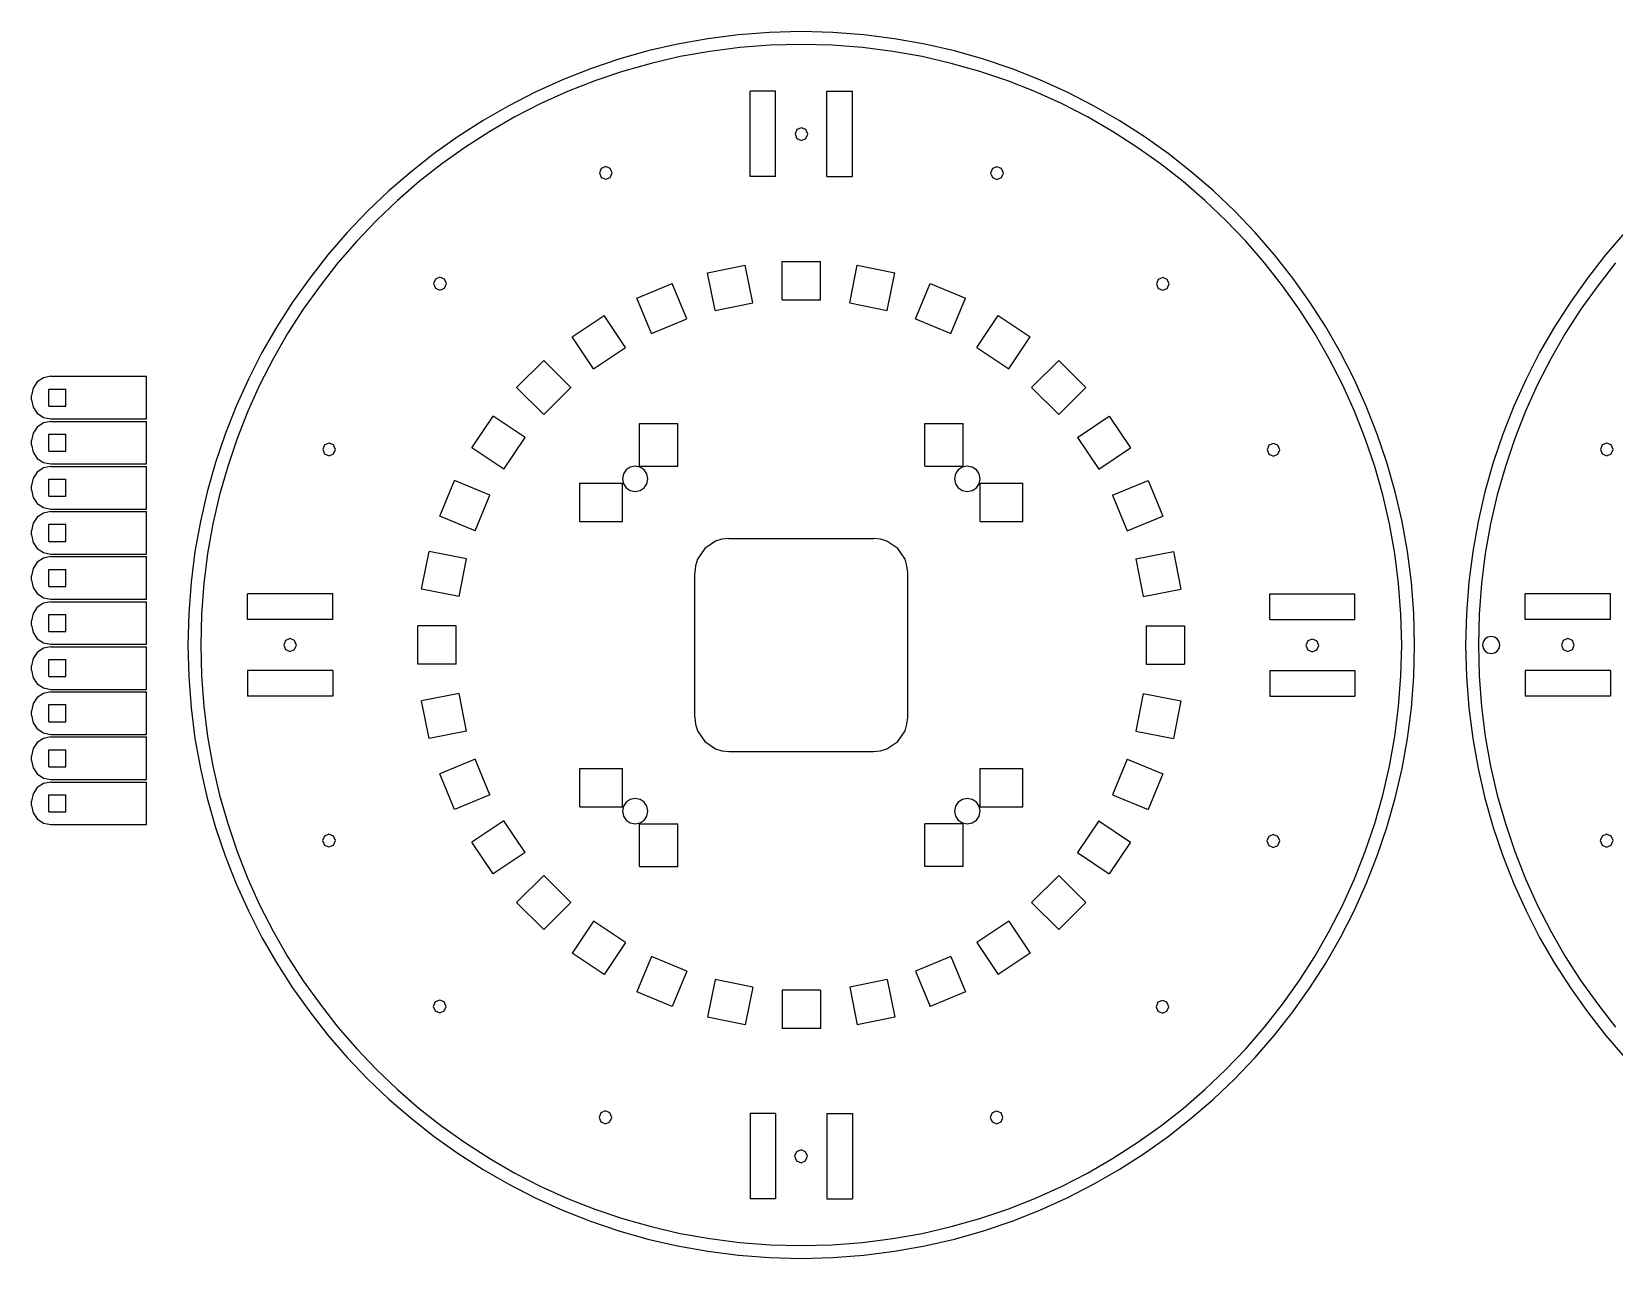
# Model space of a CAD drawing. Extents: x 107 to 494, y 46 to 792.
# Drawn here: x 127.1 to 312.9, y 647.7 to 791.7 of the extents above; entities that cross this region are included whole.
import ezdxf

# ---------------------------------------------------------------- set-up
doc = ezdxf.new("R2010")
doc.units = 0

msp = doc.modelspace()

# ---------------------------------------------------------------- linework, layer by layer
at = {"layer": 'Layer 1'}
for p, q in [((213.76189, 791.600314), (210.105419, 791.322272)), ((217.467, 791.694), (213.76189, 791.600314)), ((221.17211, 791.600314), (217.467, 791.694)), ((217.467, 791.694), (217.467, 791.694)), ((224.828581, 791.322272), (221.17211, 791.600314)), ((202.956489, 790.231216), (199.473079, 789.427249)), ((206.50211, 790.864398), (202.956489, 790.231216)), ((210.105419, 791.322272), (206.50211, 790.864398)), ((210.258798, 789.830017), (206.730565, 789.381682)), ((213.839086, 790.102266), (210.258798, 789.830017)), ((217.467, 790.194), (213.839086, 790.102266)), ((217.4671, 790.194), (217.467, 790.194)), ((221.095023, 790.102266), (217.4671, 790.194)), ((224.67532, 789.830016), (221.095023, 790.102266)), ((228.203561, 789.38168), (224.67532, 789.830016)), ((228.43189, 790.864398), (224.828581, 791.322272)), ((231.977511, 790.231216), (228.43189, 790.864398)), ((235.460921, 789.427249), (231.977511, 790.231216)), ((196.056403, 788.457022), (192.710986, 787.325059)), ((199.473079, 789.427249), (196.056403, 788.457022)), ((199.847983, 787.974475), (196.502494, 787.024462)), ((203.258817, 788.761692), (199.847983, 787.974475)), ((206.730565, 789.381682), (203.258817, 788.761692)), ((231.675316, 788.761687), (228.203561, 789.38168)), ((235.086157, 787.974469), (231.675316, 788.761687)), ((238.431653, 787.024453), (235.086157, 787.974469)), ((238.877597, 788.457022), (235.460921, 789.427249)), ((242.223014, 787.325059), (238.877597, 788.457022)), ((189.441352, 786.035883), (186.252023, 784.594018)), ((192.710986, 787.325059), (189.441352, 786.035883)), ((196.502494, 787.024462), (193.226778, 785.916082)), ((241.707374, 785.91607), (238.431653, 787.024453)), ((245.492648, 786.035883), (242.223014, 787.325059)), ((248.681977, 784.594018), (245.492648, 786.035883)), ((186.252023, 784.594018), (183.147526, 783.003988)), ((190.025266, 784.653764), (186.902386, 783.241939)), ((193.226778, 785.916082), (190.025266, 784.653764)), ((211.466, 774.694), (211.466, 784.694)), ((214.466, 784.694), (211.466, 784.694)), ((214.466, 774.694), (214.466, 784.694)), ((220.467, 774.694), (220.467, 784.694)), ((220.467, 784.694), (223.468, 784.694)), ((223.468, 774.694), (223.468, 784.694)), ((244.908892, 784.65375), (241.707374, 785.91607)), ((248.031776, 783.241922), (244.908892, 784.65375)), ((251.786474, 783.003988), (248.681977, 784.594018)), ((183.147526, 783.003988), (180.132382, 781.270318)), ((186.902386, 783.241939), (183.86257, 781.685036)), ((251.071597, 781.685016), (248.031776, 783.241922)), ((254.801618, 781.270318), (251.786474, 783.003988)), ((180.132382, 781.270318), (177.211116, 779.39753)), ((183.86257, 781.685036), (180.910246, 779.987484)), ((217.49, 780.421), (216.959671, 780.201333)), ((218.020317, 780.201333), (217.49, 780.421)), ((217.49, 780.421), (217.49, 780.421)), ((254.023926, 779.987461), (251.071597, 781.685016)), ((257.722884, 779.39753), (254.801618, 781.270318)), ((177.211116, 779.39753), (174.388253, 777.39015)), ((180.910246, 779.987484), (178.049844, 778.153714)), ((216.959671, 780.201333), (216.74, 779.671)), ((216.74, 779.671), (216.959671, 779.140659)), ((216.959671, 779.140659), (217.49, 778.92099)), ((217.49, 778.92099), (218.020317, 779.140659)), ((218.23997, 779.671), (218.020317, 780.201333)), ((218.020317, 779.140659), (218.23997, 779.671)), ((256.884331, 778.153687), (254.023926, 779.987461)), ((260.545747, 777.39015), (257.722884, 779.39753)), ((174.388253, 777.39015), (171.668315, 775.2527)), ((178.049844, 778.153714), (175.285794, 776.188154)), ((259.648385, 776.188125), (256.884331, 778.153687)), ((263.265685, 775.2527), (260.545747, 777.39015)), ((171.668315, 775.2527), (169.055827, 772.989704)), ((175.285794, 776.188154), (172.622525, 774.095235)), ((193.996671, 775.643329), (193.777, 775.113)), ((193.777, 775.113), (193.996671, 774.582654)), ((194.527, 775.863), (193.996671, 775.643329)), ((195.057317, 775.643329), (194.527, 775.863)), ((194.527, 775.863), (194.527, 775.863)), ((195.27697, 775.113), (195.057317, 775.643329)), ((195.057317, 774.582654), (195.27697, 775.113)), ((239.92053, 775.624155), (239.70187, 775.095)), ((239.70187, 775.095), (239.92053, 774.565674)), ((240.449, 775.845), (239.92053, 775.624155)), ((240.977459, 775.624316), (240.449, 775.845)), ((240.449, 775.845), (240.449, 775.845)), ((241.1961, 775.095), (240.977459, 775.624316)), ((240.977459, 774.565846), (241.1961, 775.095)), ((262.311657, 774.095203), (259.648385, 776.188125)), ((265.878173, 772.989704), (263.265685, 775.2527)), ((169.055827, 772.989704), (166.555313, 770.605687)), ((172.622525, 774.095235), (170.064467, 771.879387)), ((193.996671, 774.582654), (194.527, 774.36298)), ((194.527, 774.36298), (195.057317, 774.582654)), ((214.466, 774.694), (211.466, 774.694)), ((220.467, 774.694), (223.468, 774.694)), ((239.92053, 774.565674), (240.449, 774.34501)), ((240.449, 774.34501), (240.977459, 774.565846)), ((264.869718, 771.879352), (262.311657, 774.095203)), ((268.378687, 770.605687), (265.878173, 772.989704)), ((170.064467, 771.879387), (167.61605, 769.545037)), ((267.318138, 769.545), (264.869718, 771.879352)), ((166.555313, 770.605687), (164.171296, 768.105173)), ((167.61605, 769.545037), (165.281703, 767.096618)), ((269.652487, 767.096578), (267.318138, 769.545)), ((270.762704, 768.105173), (268.378687, 770.605687)), ((164.171296, 768.105173), (161.9083, 765.492685)), ((273.0257, 765.492685), (270.762704, 768.105173)), ((314.171296, 768.105173), (311.9083, 765.492685)), ((165.281703, 767.096618), (163.065856, 764.538557)), ((271.868335, 764.538516), (269.652487, 767.096578)), ((161.9083, 765.492685), (159.77085, 762.772747)), ((163.065856, 764.538557), (160.972939, 761.875285)), ((206.481, 763.391), (210.89427, 764.26888)), ((211.773, 759.855), (210.89461, 764.26851)), ((215.218, 764.694), (219.716, 764.694)), ((215.218, 760.194), (215.218, 764.694)), ((219.716, 760.194), (219.716, 764.694)), ((223.161, 759.855), (224.03942, 764.26851)), ((224.039, 764.269), (228.45227, 763.39112)), ((273.961254, 761.875242), (271.868335, 764.538516)), ((275.16315, 762.772747), (273.0257, 765.492685)), ((311.9083, 765.492685), (309.77085, 762.772747)), ((313.064824, 764.538557), (310.97191, 761.875285)), ((159.77085, 762.772747), (157.76347, 759.949884)), ((160.972939, 761.875285), (159.007381, 759.111231)), ((174.525667, 762.644329), (174.306, 762.114)), ((174.306, 762.114), (174.525667, 761.583668)), ((175.056, 762.864), (174.525667, 762.644329)), ((175.586329, 762.644329), (175.056, 762.864)), ((175.056, 762.864), (175.056, 762.864)), ((175.806, 762.114), (175.586329, 762.644329)), ((175.586329, 761.583668), (175.806, 762.114)), ((198.168, 760.408), (202.32462, 762.13017)), ((204.047, 757.972), (202.32456, 762.12966)), ((207.36, 758.977), (206.48161, 763.39051)), ((227.574, 758.977), (228.45245, 763.39051)), ((230.886, 757.972), (232.60845, 762.12966)), ((232.609, 762.13), (236.76558, 760.40783)), ((259.378682, 762.611329), (259.15903, 762.081)), ((259.15903, 762.081), (259.378682, 761.550668)), ((259.909, 762.831), (259.378682, 762.611329)), ((260.439344, 762.611329), (259.909, 762.831)), ((259.909, 762.831), (259.909, 762.831)), ((260.659, 762.081), (260.439344, 762.611329)), ((260.439344, 761.550668), (260.659, 762.081)), ((275.926814, 759.111188), (273.961254, 761.875242)), ((277.17053, 759.949884), (275.16315, 762.772747)), ((309.77085, 762.772747), (307.76347, 759.949884)), ((310.97191, 761.875285), (309.006354, 759.111231)), ((157.76347, 759.949884), (155.890682, 757.028618)), ((174.525667, 761.583668), (175.056, 761.364)), ((175.056, 761.364), (175.586329, 761.583668)), ((199.888, 756.251), (198.16821, 760.40839)), ((215.218, 760.194), (219.716, 760.194)), ((235.043, 756.251), (236.76544, 760.40839)), ((259.378682, 761.550668), (259.909, 761.331)), ((259.909, 761.331), (260.439344, 761.550668)), ((279.043318, 757.028618), (277.17053, 759.949884)), ((307.76347, 759.949884), (305.890682, 757.028618)), ((159.007381, 759.111231), (157.173612, 756.250826)), ((190.596, 755.861), (194.33721, 758.36104)), ((196.837, 754.619), (194.33669, 758.36073)), ((207.36, 758.977), (211.77327, 759.85488)), ((223.161, 759.855), (227.57424, 758.97712)), ((238.096, 754.619), (240.59631, 758.36073)), ((240.597, 758.361), (244.33821, 755.86096)), ((277.760584, 756.250781), (275.926814, 759.111188)), ((309.006354, 759.111231), (307.172588, 756.250826)), ((155.890682, 757.028618), (154.157012, 754.013474)), ((157.173612, 756.250826), (155.476061, 753.298497)), ((199.888, 756.251), (204.04727, 757.9729)), ((230.886, 757.972), (235.04259, 756.2501)), ((279.458136, 753.298453), (277.760584, 756.250781)), ((280.776988, 754.013474), (279.043318, 757.028618)), ((305.890682, 757.028618), (304.157012, 754.013474)), ((307.172588, 756.250826), (305.475041, 753.298497)), ((193.096, 752.119), (190.59569, 755.86075)), ((193.096, 752.119), (196.83721, 754.61906)), ((238.096, 754.619), (241.83721, 752.11894)), ((241.838, 752.119), (244.33831, 755.86075)), ((154.157012, 754.013474), (152.566982, 750.908977)), ((155.476061, 753.298497), (153.919159, 750.258676)), ((184.055, 749.923), (187.23793, 753.10488)), ((190.418, 749.923), (187.2377, 753.10488)), ((244.512, 749.923), (247.69495, 753.10488)), ((247.695, 753.105), (250.87796, 749.92312)), ((281.015039, 750.258633), (279.458136, 753.298453)), ((282.367018, 750.908977), (280.776988, 754.013474)), ((304.157012, 754.013474), (302.566982, 750.908977)), ((305.475041, 753.298497), (303.918142, 750.258676)), ((128.495195, 751.05819), (127.780006, 750.576008)), ((129.371, 751.235), (128.495195, 751.05819)), ((129.372, 751.234), (140.621, 751.234)), ((140.621, 746.235), (140.621, 751.234)), ((152.566982, 750.908977), (151.125117, 747.719648)), ((283.808883, 747.719648), (282.367018, 750.908977)), ((302.566982, 750.908977), (301.125117, 747.719648)), ((127.297815, 749.860827), (127.121, 748.98502)), ((127.121, 748.485), (127.121, 748.984)), ((127.780006, 750.576008), (127.297815, 749.860827)), ((129.121, 747.735), (129.121, 749.735)), ((129.121, 749.735), (131.121, 749.735)), ((131.121, 747.735), (131.121, 749.735)), ((153.919159, 750.258676), (152.507334, 747.135792)), ((187.238, 746.741), (184.05507, 749.92314)), ((187.238, 746.741), (190.4183, 749.92314)), ((244.512, 749.923), (247.69495, 746.74086)), ((247.695, 746.741), (250.87796, 749.92314)), ((282.426864, 747.13575), (281.015039, 750.258633)), ((303.918142, 750.258676), (302.50632, 747.135792)), ((127.121, 748.485), (127.297815, 747.609195)), ((127.297815, 747.609195), (127.780006, 746.894006)), ((129.121, 747.735), (131.121, 747.735)), ((151.125117, 747.719648), (149.835941, 744.450014)), ((152.507334, 747.135792), (151.245017, 743.934274)), ((283.689182, 743.934234), (282.426864, 747.13575)), ((285.098059, 744.450014), (283.808883, 747.719648)), ((301.125117, 747.719648), (299.835941, 744.450014)), ((302.50632, 747.135792), (301.244006, 743.934274)), ((127.780006, 745.283997), (127.297815, 744.56881)), ((127.780006, 746.894006), (128.495195, 746.411815)), ((128.495195, 745.766187), (127.780006, 745.283997)), ((128.495195, 746.411815), (129.371, 746.235)), ((129.371, 745.943), (128.495195, 745.766187)), ((129.372, 746.235), (140.621, 746.235)), ((129.372, 745.943), (140.621, 745.943)), ((140.621, 740.943), (140.621, 745.943)), ((178.801, 742.824), (181.3013, 746.56547)), ((185.042, 744.066), (181.30079, 746.56606)), ((198.467, 743.205), (198.467, 745.694)), ((198.467, 745.694), (202.968, 745.694)), ((202.968, 740.694), (202.968, 745.694)), ((231.966, 740.694), (231.966, 745.694)), ((231.966, 745.694), (236.467, 745.694)), ((236.467, 740.694), (236.467, 745.694)), ((249.891, 744.066), (253.63221, 746.56606)), ((253.633, 746.566), (256.13333, 742.82453)), ((127.297815, 744.56881), (127.121, 743.693)), ((127.121, 743.193), (127.121, 743.693)), ((129.121, 742.443), (129.121, 744.443)), ((129.121, 744.443), (131.121, 744.443)), ((131.121, 742.443), (131.121, 744.443)), ((149.835941, 744.450014), (148.703978, 741.104597)), ((151.245017, 743.934274), (150.136638, 740.658553)), ((162.043, 743.404), (161.51453, 743.183155)), ((162.571459, 743.183316), (162.043, 743.404)), ((162.043, 743.404), (162.043, 743.404)), ((182.542, 740.324), (185.0423, 744.06547)), ((249.891, 744.066), (252.39133, 740.32453)), ((272.908, 743.361), (272.377671, 743.141329)), ((273.438318, 743.141329), (272.908, 743.361)), ((272.908, 743.361), (272.908, 743.361)), ((284.797562, 740.658516), (283.689182, 743.934234)), ((286.230022, 741.104597), (285.098059, 744.450014)), ((299.835941, 744.450014), (298.703978, 741.104597)), ((301.244006, 743.934274), (300.135629, 740.658553)), ((312.043, 743.403), (311.514541, 743.182159)), ((312.571459, 743.18232), (312.043, 743.403)), ((312.043, 743.403), (312.043, 743.403)), ((127.121, 743.193), (127.297815, 742.317206)), ((127.297815, 742.317206), (127.780006, 741.602024)), ((127.780006, 741.602024), (128.495195, 741.119835)), ((129.121, 742.443), (131.121, 742.443)), ((161.51453, 743.183155), (161.29587, 742.654)), ((161.29587, 742.654), (161.51453, 742.12467)), ((161.51453, 742.12467), (162.043, 741.90401)), ((162.043, 741.90401), (162.571459, 742.124839)), ((162.7901, 742.654), (162.571459, 743.183316)), ((162.571459, 742.124839), (162.7901, 742.654)), ((182.542, 740.324), (178.80079, 742.82406)), ((198.467, 743.205), (198.456, 743.1939)), ((198.456, 743.1939), (198.467, 743.1828)), ((198.467, 740.694), (198.467, 743.183)), ((252.392, 740.324), (256.13321, 742.82406)), ((272.377671, 743.141329), (272.158, 742.611)), ((272.158, 742.611), (272.377671, 742.080664)), ((272.377671, 742.080664), (272.908, 741.861)), ((272.908, 741.861), (273.438318, 742.080664)), ((273.65797, 742.611), (273.438318, 743.141329)), ((273.438318, 742.080664), (273.65797, 742.611)), ((311.514541, 743.182159), (311.2959, 742.653)), ((311.2959, 742.653), (311.514541, 742.123675)), ((311.514541, 742.123675), (312.043, 741.90302)), ((312.043, 741.90302), (312.571459, 742.123847)), ((312.7901, 742.653), (312.571459, 743.18232)), ((312.571459, 742.123847), (312.7901, 742.653)), ((127.780006, 739.992), (127.297815, 739.276818)), ((128.495195, 740.474187), (127.780006, 739.992)), ((128.495195, 741.119835), (129.371, 740.94302)), ((129.371, 740.651), (128.495195, 740.474187)), ((129.372, 740.943), (140.621, 740.943)), ((129.372, 740.651), (140.621, 740.651)), ((140.621, 735.651), (140.621, 740.651)), ((148.703978, 741.104597), (147.733751, 737.687921)), ((150.136638, 740.658553), (149.186625, 737.313057)), ((196.587403, 739.777102), (196.46981, 739.19398)), ((196.908156, 740.253485), (196.587403, 739.777102)), ((197.384034, 740.57512), (196.908156, 740.253485)), ((197.967, 740.694), (197.384034, 740.57512)), ((198.549966, 740.575312), (197.967, 740.694)), ((197.967, 740.694), (197.967, 740.694)), ((198.467, 740.694), (202.968, 740.694)), ((199.025844, 740.253669), (198.549966, 740.575312)), ((199.346597, 739.777194), (199.025844, 740.253669)), ((199.46419, 739.19401), (199.346597, 739.777194)), ((231.966, 740.694), (236.467, 740.694)), ((235.587403, 739.777102), (235.46981, 739.19398)), ((235.908156, 740.253485), (235.587403, 739.777102)), ((236.384034, 740.57512), (235.908156, 740.253485)), ((236.967, 740.694), (236.384034, 740.57512)), ((237.549978, 740.575312), (236.967, 740.694)), ((236.967, 740.694), (236.967, 740.694)), ((238.025855, 740.253669), (237.549978, 740.575312)), ((238.346602, 739.777194), (238.025855, 740.253669)), ((238.46419, 739.19401), (238.346602, 739.777194)), ((285.747575, 737.313023), (284.797562, 740.658516)), ((287.200249, 737.687921), (286.230022, 741.104597)), ((298.703978, 741.104597), (297.733751, 737.687921)), ((300.135629, 740.658553), (299.185619, 737.313057)), ((127.297815, 739.276818), (127.121, 738.40102)), ((127.121, 737.901), (127.121, 738.401)), ((127.121, 737.901), (127.297815, 737.025195)), ((129.121, 739.151), (131.121, 739.151)), ((129.121, 737.151), (129.121, 739.151)), ((131.121, 737.151), (131.121, 739.151)), ((147.733751, 737.687921), (146.929784, 734.204511)), ((175.03, 734.836), (176.75245, 738.99339)), ((180.909, 737.272), (176.75242, 738.99418)), ((191.466, 734.194), (191.466, 738.694)), ((191.466, 738.694), (196.467, 738.694)), ((196.467, 734.194), (196.467, 738.694)), ((196.46981, 739.19398), (196.587403, 738.610805)), ((196.587403, 738.610805), (196.908156, 738.134331)), ((196.908156, 738.134331), (197.384034, 737.81269)), ((197.384034, 737.81269), (197.967, 737.69401)), ((197.967, 737.69401), (198.549966, 737.812888)), ((198.549966, 737.812888), (199.025844, 738.134519)), ((199.025844, 738.134519), (199.346597, 738.610895)), ((199.346597, 738.610895), (199.46419, 739.19401)), ((235.46981, 739.19398), (235.587403, 738.610805)), ((235.587403, 738.610805), (235.908156, 738.134331)), ((235.908156, 738.134331), (236.384034, 737.81269)), ((236.384034, 737.81269), (236.967, 737.69401)), ((236.967, 737.69401), (237.549978, 737.812888)), ((237.549978, 737.812888), (238.025855, 738.134519)), ((238.025855, 738.134519), (238.346602, 738.610895)), ((238.346602, 738.610895), (238.46419, 739.19401)), ((238.467, 734.194), (238.467, 738.694)), ((238.467, 738.694), (243.467, 738.694)), ((243.467, 734.194), (243.467, 738.694)), ((254.022, 737.272), (258.18124, 738.99418)), ((258.181, 738.994), (259.90344, 734.83661)), ((288.004216, 734.204511), (287.200249, 737.687921)), ((297.733751, 737.687921), (296.929784, 734.204511)), ((127.297815, 737.025195), (127.780006, 736.310006)), ((127.780006, 736.310006), (128.495195, 735.827815)), ((128.495195, 735.827815), (129.371, 735.651)), ((129.121, 737.151), (131.121, 737.151)), ((149.186625, 737.313057), (148.399408, 733.902216)), ((179.19, 733.114), (180.90979, 737.2714)), ((254.022, 737.272), (255.74441, 733.1146)), ((286.534792, 733.902187), (285.747575, 737.313023)), ((299.185619, 737.313057), (298.398404, 733.902216)), ((127.297815, 733.98581), (127.121, 733.11)), ((127.780006, 734.700998), (127.297815, 733.98581)), ((128.495195, 735.183187), (127.780006, 734.700998)), ((129.371, 735.36), (128.495195, 735.183187)), ((129.372, 735.651), (140.621, 735.651)), ((129.372, 735.359), (140.621, 735.359)), ((140.621, 730.36), (140.621, 735.359)), ((146.929784, 734.204511), (146.296602, 730.65889)), ((179.19, 733.114), (175.03076, 734.83619)), ((191.466, 734.194), (196.467, 734.194)), ((238.467, 734.194), (243.467, 734.194)), ((255.744, 733.114), (259.90327, 734.83619)), ((288.637398, 730.65889), (288.004216, 734.204511)), ((296.929784, 734.204511), (296.296602, 730.65889)), ((127.121, 732.61), (127.121, 733.109)), ((127.121, 732.61), (127.297815, 731.734195)), ((129.121, 733.86), (131.121, 733.86)), ((129.121, 731.86), (129.121, 733.86)), ((131.121, 731.86), (131.121, 733.86)), ((148.399408, 733.902216), (147.779418, 730.430461)), ((208.160863, 732.112734), (207.410023, 731.87966)), ((208.967, 732.194), (208.160863, 732.112734)), ((208.966, 732.194), (225.968, 732.194)), ((226.773131, 732.112734), (225.967, 732.194)), ((227.523968, 731.87966), (226.773131, 732.112734)), ((287.154782, 730.430438), (286.534792, 733.902187)), ((298.398404, 733.902216), (297.778415, 730.430461)), ((127.297815, 731.734195), (127.780006, 731.019006)), ((127.780006, 731.019006), (128.495195, 730.536815)), ((128.495195, 730.536815), (129.371, 730.36)), ((129.121, 731.86), (131.121, 731.86)), ((129.372, 730.36), (140.621, 730.36)), ((146.296602, 730.65889), (145.838728, 727.055581)), ((147.779418, 730.430461), (147.331083, 726.90222)), ((172.892, 726.267), (173.77038, 730.68051)), ((178.184, 729.802), (173.77073, 730.67988)), ((206.138576, 731.022427), (205.281341, 729.750981)), ((207.410023, 731.87966), (206.138576, 731.022427)), ((228.795416, 731.022427), (227.523968, 731.87966)), ((229.652656, 729.750981), (228.795416, 731.022427)), ((256.749, 729.802), (261.16227, 730.67988)), ((261.163, 730.68), (262.04142, 726.26649)), ((287.603117, 726.902203), (287.154782, 730.430438)), ((289.095272, 727.055581), (288.637398, 730.65889)), ((296.296602, 730.65889), (295.838728, 727.055581)), ((297.778415, 730.430461), (297.330082, 726.90222)), ((127.297815, 728.69381), (127.121, 727.818)), ((127.780006, 729.408997), (127.297815, 728.69381)), ((128.495195, 729.891187), (127.780006, 729.408997)), ((129.371, 730.068), (128.495195, 729.891187)), ((129.121, 726.568), (129.121, 728.568)), ((129.121, 728.568), (131.121, 728.568)), ((129.372, 730.068), (140.621, 730.068)), ((131.121, 726.568), (131.121, 728.568)), ((140.621, 725.068), (140.621, 730.068)), ((177.306, 725.389), (178.18445, 729.80252)), ((205.048266, 729.00014), (204.967, 728.194)), ((205.281341, 729.750981), (205.048266, 729.00014)), ((229.885733, 729.00014), (229.652656, 729.750981)), ((229.967, 728.194), (229.885733, 729.00014)), ((256.749, 729.802), (257.62745, 725.38848)), ((127.121, 727.318), (127.121, 727.818)), ((127.121, 727.318), (127.297815, 726.442206)), ((129.121, 726.568), (131.121, 726.568)), ((145.838728, 727.055581), (145.560686, 723.39911)), ((147.331083, 726.90222), (147.058834, 723.321923)), ((204.968, 711.194), (204.968, 728.194)), ((229.966, 711.194), (229.966, 728.194)), ((287.875366, 723.321914), (287.603117, 726.902203)), ((289.373314, 723.39911), (289.095272, 727.055581)), ((295.838728, 727.055581), (295.560686, 723.39911)), ((297.330082, 726.90222), (297.057834, 723.321923)), ((127.297815, 726.442206), (127.780006, 725.727021)), ((127.780006, 725.727021), (128.495195, 725.244826)), ((128.495195, 725.244826), (129.371, 725.068)), ((129.371, 724.776), (128.495195, 724.599184)), ((129.372, 725.068), (140.621, 725.068)), ((129.372, 724.776), (140.621, 724.776)), ((140.621, 719.776), (140.621, 724.776)), ((152.467, 722.694), (152.467, 725.694)), ((162.468, 725.694), (152.467, 725.694)), ((162.468, 722.694), (162.468, 725.694)), ((177.306, 725.389), (172.8928, 726.26689)), ((257.628, 725.389), (262.04124, 726.26689)), ((272.466, 722.694), (272.466, 725.694)), ((272.466, 725.694), (282.467, 725.694)), ((282.467, 722.694), (282.467, 725.694)), ((312.468, 725.694), (302.467, 725.694)), ((302.467, 722.694), (302.467, 725.694)), ((312.468, 722.694), (312.468, 725.694)), ((127.297815, 723.401801), (127.121, 722.526)), ((127.780006, 724.11699), (127.297815, 723.401801)), ((128.495195, 724.599184), (127.780006, 724.11699)), ((129.121, 721.276), (129.121, 723.276)), ((129.121, 723.276), (131.121, 723.276)), ((131.121, 721.276), (131.121, 723.276)), ((145.560686, 723.39911), (145.467, 719.694)), ((147.058834, 723.321923), (146.9671, 719.694)), ((287.9671, 719.694), (287.875366, 723.321914)), ((289.467, 719.694), (289.373314, 723.39911)), ((295.560686, 723.39911), (295.467, 719.694)), ((297.057834, 723.321923), (296.9661, 719.694)), ((127.121, 722.026), (127.121, 722.526)), ((127.121, 722.026), (127.297815, 721.150196)), ((127.297815, 721.150196), (127.780006, 720.43501)), ((129.121, 721.276), (131.121, 721.276)), ((162.468, 722.694), (152.467, 722.694)), ((172.466, 717.444), (172.466, 721.944)), ((176.967, 721.944), (172.466, 721.944)), ((176.967, 717.444), (176.967, 721.944)), ((257.967, 721.944), (262.467, 721.944)), ((257.967, 721.944), (257.967, 717.444)), ((262.467, 721.944), (262.467, 717.444)), ((272.466, 722.694), (282.467, 722.694)), ((312.468, 722.694), (302.467, 722.694)), ((127.780006, 720.43501), (128.495195, 719.952819)), ((128.495195, 719.308185), (127.780006, 718.825994)), ((128.495195, 719.952819), (129.371, 719.776)), ((129.371, 719.485), (128.495195, 719.308185)), ((129.372, 719.776), (140.621, 719.776)), ((129.372, 719.484), (140.621, 719.484)), ((140.621, 714.485), (140.621, 719.484)), ((145.467, 719.694), (145.560686, 715.98889)), ((146.9671, 719.694), (147.058834, 716.066086)), ((156.936671, 720.224332), (156.717, 719.694)), ((156.717, 719.694), (156.936671, 719.163671)), ((157.467, 720.444), (156.936671, 720.224332)), ((156.936671, 719.163671), (157.467, 718.944)), ((157.997318, 720.224332), (157.467, 720.444)), ((157.467, 720.444), (157.467, 720.444)), ((157.467, 718.944), (157.997318, 719.163671)), ((158.21697, 719.694), (157.997318, 720.224332)), ((157.997318, 719.163671), (158.21697, 719.694)), ((276.936671, 720.178329), (276.717, 719.648)), ((276.717, 719.648), (276.936671, 719.117668)), ((277.467, 720.398), (276.936671, 720.178329)), ((276.936671, 719.117668), (277.467, 718.898)), ((277.997318, 720.178329), (277.467, 720.398)), ((277.467, 720.398), (277.467, 720.398)), ((277.467, 718.898), (277.997318, 719.117668)), ((278.21697, 719.648), (277.997318, 720.178329)), ((277.997318, 719.117668), (278.21697, 719.648)), ((287.875366, 716.066086), (287.9671, 719.694)), ((289.373314, 715.98889), (289.467, 719.694)), ((295.467, 719.694), (295.560687, 715.98889)), ((296.9661, 719.694), (297.057834, 716.066077)), ((297.545586, 720.083247), (297.467, 719.694)), ((297.467, 719.694), (297.545586, 719.304753)), ((297.759895, 720.401109), (297.545586, 720.083247)), ((297.545586, 719.304753), (297.759895, 718.986891)), ((298.077757, 720.615416), (297.759895, 720.401109)), ((298.467, 720.694), (298.077757, 720.615416)), ((298.856256, 720.615416), (298.467, 720.694)), ((298.467, 720.694), (298.467, 720.694)), ((299.174116, 720.401109), (298.856256, 720.615416)), ((299.388419, 720.083247), (299.174116, 720.401109)), ((299.174116, 718.986891), (299.388419, 719.304753)), ((299.467, 719.694), (299.388419, 720.083247)), ((299.388419, 719.304753), (299.467, 719.694)), ((306.936682, 720.224329), (306.71703, 719.694)), ((306.71703, 719.694), (306.936682, 719.163667)), ((307.467, 720.444), (306.936682, 720.224329)), ((306.936682, 719.163667), (307.467, 718.944)), ((307.997332, 720.224329), (307.467, 720.444)), ((307.467, 720.444), (307.467, 720.444)), ((307.467, 718.944), (307.997332, 719.163667)), ((308.217, 719.694), (307.997332, 720.224329)), ((307.997332, 719.163667), (308.217, 719.694)), ((127.297815, 718.110805), (127.121, 717.235)), ((127.121, 716.735), (127.121, 717.234)), ((127.780006, 718.825994), (127.297815, 718.110805)), ((129.121, 717.985), (131.121, 717.985)), ((129.121, 715.985), (129.121, 717.985)), ((131.121, 715.985), (131.121, 717.985)), ((176.967, 717.444), (172.466, 717.444)), ((257.967, 717.444), (262.467, 717.444)), ((297.759895, 718.986891), (298.077757, 718.772584)), ((298.077757, 718.772584), (298.467, 718.694)), ((298.467, 718.694), (298.856256, 718.772584)), ((298.856256, 718.772584), (299.174116, 718.986891)), ((127.121, 716.735), (127.297815, 715.8592)), ((127.297815, 715.8592), (127.780006, 715.144014)), ((129.121, 715.985), (131.121, 715.985)), ((145.560686, 715.98889), (145.838728, 712.332419)), ((147.058834, 716.066086), (147.331083, 712.485798)), ((162.468, 716.694), (152.467, 716.694)), ((152.467, 716.694), (152.467, 713.694)), ((162.468, 716.694), (162.468, 713.694)), ((272.466, 716.694), (272.466, 713.694)), ((272.466, 716.694), (282.467, 716.694)), ((282.467, 716.694), (282.467, 713.694)), ((287.603117, 712.485798), (287.875366, 716.066086)), ((289.095272, 712.332419), (289.373314, 715.98889)), ((295.560687, 715.98889), (295.83873, 712.332419)), ((297.057834, 716.066077), (297.330083, 712.485781)), ((312.468, 716.694), (302.467, 716.694)), ((302.467, 716.694), (302.467, 713.694)), ((312.468, 716.694), (312.468, 713.694)), ((127.780006, 713.533997), (127.297815, 712.81881)), ((127.780006, 715.144014), (128.495195, 714.66182)), ((128.495195, 714.016187), (127.780006, 713.533997)), ((128.495195, 714.66182), (129.371, 714.485)), ((129.371, 714.193), (128.495195, 714.016187)), ((129.372, 714.485), (140.621, 714.485)), ((129.372, 714.193), (140.621, 714.193)), ((140.621, 709.193), (140.621, 714.193)), ((162.468, 713.694), (152.467, 713.694)), ((177.306, 714), (172.8928, 713.12211)), ((178.184, 709.586), (177.30555, 713.99953)), ((257.628, 714), (256.74955, 709.58647)), ((257.628, 714), (262.04124, 713.12211)), ((272.466, 713.694), (282.467, 713.694)), ((312.468, 713.694), (302.467, 713.694)), ((127.297815, 712.81881), (127.121, 711.943)), ((127.121, 711.443), (127.121, 711.943)), ((129.121, 712.693), (131.121, 712.693)), ((129.121, 710.693), (129.121, 712.693)), ((131.121, 710.693), (131.121, 712.693)), ((145.838728, 712.332419), (146.296602, 708.72911)), ((147.331083, 712.485798), (147.779418, 708.957565)), ((173.771, 708.709), (172.89262, 713.12253)), ((262.041, 713.122), (261.16258, 708.70847)), ((287.154782, 708.957565), (287.603117, 712.485798)), ((288.637398, 708.729111), (289.095272, 712.332419)), ((295.83873, 712.332419), (296.296604, 708.72911)), ((297.330083, 712.485781), (297.778418, 708.957542)), ((127.121, 711.443), (127.297815, 710.567206)), ((127.297815, 710.567206), (127.780006, 709.852021)), ((127.780006, 709.852021), (128.495195, 709.369826)), ((129.121, 710.693), (131.121, 710.693)), ((204.967, 711.194), (205.048266, 710.387857)), ((205.048266, 710.387857), (205.281341, 709.637013)), ((229.652643, 709.637015), (229.885724, 710.387857)), ((229.885724, 710.387857), (229.967, 711.194)), ((127.780006, 708.241994), (127.297815, 707.526805)), ((128.495195, 708.724185), (127.780006, 708.241994)), ((128.495195, 709.369826), (129.371, 709.193)), ((129.371, 708.901), (128.495195, 708.724185)), ((129.372, 709.193), (140.621, 709.193)), ((129.372, 708.901), (140.621, 708.901)), ((140.621, 703.901), (140.621, 708.901)), ((146.296602, 708.72911), (146.929784, 705.183489)), ((147.779418, 708.957565), (148.399408, 705.485817)), ((178.184, 709.586), (173.77073, 708.70811)), ((205.281341, 709.637013), (206.138576, 708.365565)), ((206.138576, 708.365565), (207.410023, 707.508334)), ((227.523964, 707.508338), (228.795405, 708.365569)), ((228.795405, 708.365569), (229.652643, 709.637015)), ((256.749, 709.586), (261.16227, 708.70811)), ((286.534792, 705.485817), (287.154782, 708.957565)), ((288.004216, 705.18349), (288.637398, 708.729111)), ((296.296604, 708.72911), (296.929787, 705.183489)), ((297.778418, 708.957542), (298.398408, 705.485788)), ((127.297815, 707.526805), (127.121, 706.651)), ((127.121, 706.151), (127.121, 706.651)), ((127.121, 706.151), (127.297815, 705.275196)), ((129.121, 707.401), (131.121, 707.401)), ((129.121, 705.401), (129.121, 707.401)), ((131.121, 705.401), (131.121, 707.401)), ((179.19, 706.274), (175.03076, 704.55181)), ((180.909, 702.117), (179.18921, 706.2744)), ((207.410023, 707.508334), (208.160863, 707.275262)), ((208.160863, 707.275262), (208.967, 707.194)), ((208.966, 707.194), (225.968, 707.194)), ((225.967, 707.194), (226.77313, 707.275265)), ((226.77313, 707.275265), (227.523964, 707.508338)), ((255.744, 706.274), (254.02159, 702.1166)), ((255.744, 706.274), (259.90327, 704.55181)), ((127.297815, 705.275196), (127.780006, 704.56001)), ((127.780006, 704.56001), (128.495195, 704.077819)), ((129.121, 705.401), (131.121, 705.401)), ((146.929784, 705.183489), (147.733751, 701.700079)), ((148.399408, 705.485817), (149.186625, 702.074983)), ((176.753, 700.395), (175.03055, 704.55239)), ((191.466, 705.194), (196.467, 705.194)), ((191.466, 700.694), (191.466, 705.194)), ((196.467, 700.694), (196.467, 705.194)), ((238.467, 705.194), (243.467, 705.194)), ((238.467, 700.694), (238.467, 705.194)), ((243.467, 700.694), (243.467, 705.194)), ((259.903, 704.552), (258.18056, 700.39461)), ((285.747575, 702.074983), (286.534792, 705.485817)), ((287.200249, 701.700081), (288.004216, 705.18349)), ((296.929787, 705.183489), (297.733754, 701.700079)), ((298.398408, 705.485788), (299.185625, 702.074949)), ((127.780006, 702.950994), (127.297815, 702.235805)), ((128.495195, 703.433185), (127.780006, 702.950994)), ((128.495195, 704.077819), (129.371, 703.901)), ((129.371, 703.61), (128.495195, 703.433185)), ((129.372, 703.901), (140.621, 703.901)), ((129.372, 703.609), (140.621, 703.609)), ((140.621, 698.61), (140.621, 703.609)), ((127.297815, 702.235805), (127.121, 701.36)), ((127.121, 700.86), (127.121, 701.359)), ((127.121, 700.86), (127.297815, 699.9842)), ((129.121, 702.11), (131.121, 702.11)), ((129.121, 700.11), (129.121, 702.11)), ((131.121, 700.11), (131.121, 702.11)), ((147.733751, 701.700079), (148.703978, 698.283403)), ((149.186625, 702.074983), (150.136638, 698.729494)), ((180.909, 702.117), (176.75242, 700.39482)), ((191.466, 700.694), (196.467, 700.694)), ((196.587403, 700.777119), (196.46981, 700.194)), ((196.908156, 701.253495), (196.587403, 700.777119)), ((197.384034, 701.575123), (196.908156, 701.253495)), ((197.967, 701.694), (197.384034, 701.575123)), ((198.549966, 701.575318), (197.967, 701.694)), ((197.967, 701.694), (197.967, 701.694)), ((199.025844, 701.253679), (198.549966, 701.575318)), ((199.346597, 700.777208), (199.025844, 701.253679)), ((199.46419, 700.19403), (199.346597, 700.777208)), ((235.587403, 700.777119), (235.46981, 700.194)), ((235.908156, 701.253495), (235.587403, 700.777119)), ((236.384034, 701.575123), (235.908156, 701.253495)), ((236.967, 701.694), (236.384034, 701.575123)), ((237.549978, 701.575318), (236.967, 701.694)), ((236.967, 701.694), (236.967, 701.694)), ((238.025855, 701.253679), (237.549978, 701.575318)), ((238.346602, 700.777208), (238.025855, 701.253679)), ((238.46419, 700.19403), (238.346602, 700.777208)), ((238.467, 700.694), (243.467, 700.694)), ((254.022, 702.117), (258.18124, 700.39482)), ((284.797562, 698.729494), (285.747575, 702.074983)), ((286.230022, 698.283406), (287.200249, 701.700081)), ((297.733754, 701.700079), (298.703981, 698.283403)), ((299.185625, 702.074949), (300.135638, 698.729456)), ((127.297815, 699.9842), (127.780006, 699.269014)), ((127.780006, 699.269014), (128.495195, 698.78682)), ((128.495195, 698.78682), (129.371, 698.61)), ((129.121, 700.11), (131.121, 700.11)), ((150.136638, 698.729494), (151.245018, 695.453778)), ((182.542, 699.065), (178.80079, 696.56494)), ((185.042, 695.323), (182.5417, 699.06448)), ((196.46981, 700.194), (196.587403, 699.610816)), ((196.587403, 699.610816), (196.908156, 699.13434)), ((196.908156, 699.13434), (197.384034, 698.812694)), ((197.384034, 698.812694), (197.967, 698.694)), ((197.967, 698.694), (198.549966, 698.81288)), ((198.467, 698.694), (202.968, 698.694)), ((198.467, 693.694), (198.467, 698.694)), ((198.549966, 698.81288), (199.025844, 699.134516)), ((199.025844, 699.134516), (199.346597, 699.610902)), ((199.346597, 699.610902), (199.46419, 700.19403)), ((202.968, 693.694), (202.968, 698.694)), ((236.467, 698.694), (231.966, 698.694)), ((231.966, 693.694), (231.966, 698.694)), ((235.46981, 700.194), (235.587403, 699.610816)), ((235.587403, 699.610816), (235.908156, 699.13434)), ((235.908156, 699.13434), (236.384034, 698.812694)), ((236.384034, 698.812694), (236.967, 698.694)), ((236.467, 693.694), (236.467, 698.694)), ((236.967, 698.694), (237.549978, 698.81288)), ((237.549978, 698.81288), (238.025855, 699.134516)), ((238.025855, 699.134516), (238.346602, 699.610902)), ((238.346602, 699.610902), (238.46419, 700.19403)), ((252.392, 699.065), (249.89167, 695.32352)), ((252.392, 699.065), (256.13321, 696.56494)), ((283.689182, 695.453778), (284.797562, 698.729494)), ((300.135638, 698.729456), (301.244017, 695.453737)), ((129.372, 698.61), (140.621, 698.61)), ((148.703978, 698.283403), (149.835941, 694.937986)), ((161.494671, 697.262326), (161.275, 696.73198)), ((162.025, 697.482), (161.494671, 697.262326)), ((162.555318, 697.262326), (162.025, 697.482)), ((162.025, 697.482), (162.025, 697.482)), ((162.77497, 696.73198), (162.555318, 697.262326)), ((272.362545, 697.218152), (272.1439, 696.68898)), ((272.891, 697.439), (272.362545, 697.218152)), ((273.419459, 697.218314), (272.891, 697.439)), ((272.891, 697.439), (272.891, 697.439)), ((273.6381, 696.68898), (273.419459, 697.218314)), ((285.098059, 694.937989), (286.230022, 698.283406)), ((298.703981, 698.283403), (299.835945, 694.937986)), ((311.494671, 697.261326), (311.275, 696.73098)), ((312.025, 697.481), (311.494671, 697.261326)), ((312.555332, 697.261326), (312.025, 697.481)), ((312.025, 697.481), (312.025, 697.481)), ((312.775, 696.73098), (312.555332, 697.261326)), ((149.835941, 694.937986), (151.125117, 691.668352)), ((151.245018, 695.453778), (152.507336, 692.252266)), ((161.275, 696.73198), (161.494671, 696.201651)), ((161.494671, 696.201651), (162.025, 695.98198)), ((162.025, 695.98198), (162.555318, 696.201651)), ((162.555318, 696.201651), (162.77497, 696.73198)), ((181.301, 692.823), (178.8007, 696.56473)), ((185.042, 695.323), (181.30079, 692.82269)), ((249.891, 695.323), (253.63221, 692.82269)), ((256.133, 696.564), (253.63267, 692.82227)), ((272.1439, 696.68898), (272.362545, 696.159666)), ((272.362545, 696.159666), (272.891, 695.939)), ((272.891, 695.939), (273.419459, 696.159831)), ((273.419459, 696.159831), (273.6381, 696.68898)), ((282.426864, 692.252266), (283.689182, 695.453778)), ((283.808883, 691.668356), (285.098059, 694.937989)), ((299.835945, 694.937986), (301.125121, 691.668352)), ((301.244017, 695.453737), (302.506334, 692.252222)), ((311.275, 696.73098), (311.494671, 696.200651)), ((311.494671, 696.200651), (312.025, 695.98098)), ((312.025, 695.98098), (312.555332, 696.200651)), ((312.555332, 696.200651), (312.775, 696.73098)), ((198.467, 693.694), (202.968, 693.694)), ((236.467, 693.694), (231.966, 693.694)), ((151.125117, 691.668352), (152.566982, 688.479023)), ((152.507336, 692.252266), (153.919161, 689.129386)), ((187.238, 692.648), (184.05507, 689.46587)), ((190.418, 689.465), (187.2377, 692.64713)), ((247.695, 692.648), (244.51205, 689.46587)), ((247.695, 692.648), (250.87796, 689.46587)), ((281.015039, 689.129386), (282.426864, 692.252266)), ((282.367018, 688.479029), (283.808883, 691.668356)), ((301.125121, 691.668352), (302.566986, 688.479023)), ((302.506334, 692.252222), (303.918159, 689.129341)), ((187.238, 686.284), (184.05507, 689.46588)), ((190.418, 689.465), (187.2377, 686.28312)), ((244.512, 689.465), (247.69495, 686.28312)), ((250.878, 689.465), (247.69504, 686.28312)), ((152.566982, 688.479023), (154.157012, 685.374526)), ((153.919161, 689.129386), (155.476064, 686.08957)), ((279.458136, 686.08957), (281.015039, 689.129386)), ((280.776988, 685.374532), (282.367018, 688.479029)), ((302.566986, 688.479023), (304.157016, 685.374526)), ((303.918159, 689.129341), (305.475061, 686.089523)), ((155.476064, 686.08957), (157.173616, 683.137246)), ((193.096, 687.27), (190.59569, 683.52828)), ((196.837, 684.77), (193.09579, 687.27004)), ((241.838, 687.27), (238.09679, 684.76996)), ((241.838, 687.27), (244.33831, 683.52828)), ((277.760584, 683.137246), (279.458136, 686.08957)), ((305.475061, 686.089523), (307.172612, 683.137198)), ((154.157012, 685.374526), (155.890682, 682.359382)), ((196.837, 684.77), (194.33669, 681.02826)), ((238.096, 684.77), (240.59631, 681.02826)), ((279.043318, 682.359389), (280.776988, 685.374532)), ((304.157016, 685.374526), (305.890687, 682.359382)), ((155.890682, 682.359382), (157.76347, 679.438116)), ((157.173616, 683.137246), (159.007386, 680.276844)), ((194.337, 681.028), (190.59579, 683.52806)), ((199.888, 683.138), (198.16821, 678.98061)), ((204.047, 681.416), (199.88773, 683.13791)), ((235.043, 683.138), (230.88641, 681.41609)), ((235.043, 683.138), (236.76544, 678.98061)), ((244.338, 683.528), (240.59679, 681.02794)), ((275.926814, 680.276844), (277.760584, 683.137246)), ((277.17053, 679.438124), (279.043318, 682.359389)), ((305.890687, 682.359382), (307.763474, 679.438116)), ((307.172612, 683.137198), (309.006381, 680.276795)), ((159.007386, 680.276844), (160.972946, 677.512794)), ((204.047, 681.416), (202.32456, 677.25834)), ((207.36, 680.411), (206.48161, 675.99749)), ((211.773, 679.534), (207.35973, 680.41188)), ((227.574, 680.411), (223.16076, 679.53312)), ((227.574, 680.411), (228.45245, 675.99749)), ((230.886, 681.416), (232.60845, 677.25834)), ((273.961254, 677.512794), (275.926814, 680.276844)), ((309.006381, 680.276795), (310.971939, 677.512744)), ((157.76347, 679.438116), (159.77085, 676.615253)), ((202.325, 677.259), (198.16838, 678.98118)), ((211.773, 679.534), (210.89461, 675.12048)), ((219.716, 679.194), (215.218, 679.194)), ((215.218, 679.194), (215.218, 674.694)), ((219.716, 679.194), (219.716, 674.694)), ((223.161, 679.534), (224.03942, 675.12048)), ((236.765, 678.981), (232.60842, 677.25882)), ((275.16315, 676.615261), (277.17053, 679.438124)), ((307.763474, 679.438116), (309.770855, 676.615253)), ((159.77085, 676.615253), (161.9083, 673.895315)), ((160.972946, 677.512794), (163.065865, 674.849525)), ((174.49465, 677.790815), (174.2755, 677.261)), ((174.2755, 677.261), (174.494627, 676.731196)), ((174.494627, 676.731196), (175.024, 676.511)), ((175.024, 678.011), (174.49465, 677.790815)), ((175.553381, 677.790799), (175.024, 678.011)), ((175.024, 678.011), (175.024, 678.011)), ((175.024, 676.511), (175.553359, 676.731184)), ((175.553359, 676.731184), (175.77251, 677.26099)), ((175.77251, 677.26099), (175.553381, 677.790799)), ((259.346682, 677.759329), (259.12703, 677.229)), ((259.12703, 677.229), (259.346682, 676.698666)), ((259.877, 677.979), (259.346682, 677.759329)), ((259.346682, 676.698666), (259.877, 676.47899)), ((260.40734, 677.759329), (259.877, 677.979)), ((259.877, 677.979), (259.877, 677.979)), ((259.877, 676.47899), (260.40734, 676.698666)), ((260.627, 677.229), (260.40734, 677.759329)), ((260.40734, 676.698666), (260.627, 677.229)), ((271.868335, 674.849525), (273.961254, 677.512794)), ((273.0257, 673.895325), (275.16315, 676.615261)), ((309.770855, 676.615253), (311.908305, 673.895315)), ((310.971939, 677.512744), (313.064856, 674.849475)), ((163.065865, 674.849525), (165.281713, 672.291467)), ((210.895, 675.12), (206.48173, 675.99789)), ((219.716, 674.694), (215.218, 674.694)), ((228.452, 675.998), (224.03873, 675.12011)), ((269.652487, 672.291467), (271.868335, 674.849525)), ((161.9083, 673.895315), (164.171296, 671.282827)), ((270.762704, 671.282837), (273.0257, 673.895325)), ((311.908305, 673.895315), (314.1713, 671.282827)), ((164.171296, 671.282827), (166.555313, 668.782312)), ((165.281713, 672.291467), (167.616062, 669.84305)), ((267.318138, 669.84305), (269.652487, 672.291467)), ((268.378687, 668.782324), (270.762704, 671.282837)), ((167.616062, 669.84305), (170.064482, 667.508703)), ((264.869718, 667.508703), (267.318138, 669.84305)), ((166.555313, 668.782312), (169.055827, 666.398296)), ((170.064482, 667.508703), (172.622543, 665.292856)), ((262.311657, 665.292856), (264.869718, 667.508703)), ((265.878173, 666.398308), (268.378687, 668.782324)), ((169.055827, 666.398296), (171.668315, 664.1353)), ((172.622543, 665.292856), (175.285815, 663.199939)), ((259.648385, 663.199939), (262.311657, 665.292856)), ((263.265685, 664.135313), (265.878173, 666.398308)), ((171.668315, 664.1353), (174.388253, 661.99785)), ((193.953671, 664.777325), (193.734, 664.247)), ((193.734, 664.247), (193.953671, 663.716662)), ((194.484, 664.997), (193.953671, 664.777325)), ((193.953671, 663.716662), (194.484, 663.49699)), ((195.014318, 664.777325), (194.484, 664.997)), ((194.484, 664.997), (194.484, 664.997)), ((194.484, 663.49699), (195.014318, 663.716662)), ((195.23397, 664.247), (195.014318, 664.777325)), ((195.014318, 663.716662), (195.23397, 664.247)), ((211.466, 664.694), (211.466, 654.694)), ((214.466, 664.694), (211.466, 664.694)), ((214.466, 664.694), (214.466, 654.694)), ((220.467, 664.694), (223.468, 664.694)), ((220.467, 664.694), (220.467, 654.694)), ((223.468, 664.694), (223.468, 654.694)), ((239.876641, 664.759816), (239.65749, 664.23001)), ((239.65749, 664.23001), (239.876619, 663.700206)), ((239.876619, 663.700206), (240.406, 663.48001)), ((240.406, 664.98), (239.876641, 664.759816)), ((240.935373, 664.759804), (240.406, 664.98)), ((240.406, 664.98), (240.406, 664.98)), ((240.406, 663.48001), (240.93535, 663.70019)), ((240.93535, 663.70019), (241.1545, 664.23)), ((241.1545, 664.23), (240.935373, 664.759804)), ((260.545747, 661.997863), (263.265685, 664.135313)), ((174.388253, 661.99785), (177.211116, 659.99047)), ((175.285815, 663.199939), (178.049869, 661.234381)), ((256.884331, 661.234381), (259.648385, 663.199939)), ((257.722884, 659.990483), (260.545747, 661.997863)), ((177.211116, 659.99047), (180.132382, 658.117682)), ((178.049869, 661.234381), (180.910274, 659.400612)), ((216.91465, 660.200821), (216.6955, 659.67102)), ((216.6955, 659.67102), (216.914627, 659.141208)), ((217.444, 660.421), (216.91465, 660.200821)), ((217.973377, 660.200811), (217.444, 660.421)), ((217.444, 660.421), (217.444, 660.421)), ((217.973344, 659.141201), (218.19248, 659.671)), ((218.19248, 659.671), (217.973377, 660.200811)), ((254.023926, 659.400612), (256.884331, 661.234381)), ((254.801618, 658.117695), (257.722884, 659.990483)), ((180.132382, 658.117682), (183.147526, 656.384012)), ((180.910274, 659.400612), (183.862603, 657.703061)), ((216.914627, 659.141208), (217.444, 658.92101)), ((217.444, 658.92101), (217.973344, 659.141201)), ((251.071597, 657.703061), (254.023926, 659.400612)), ((251.786474, 656.384025), (254.801618, 658.117695)), ((183.147526, 656.384012), (186.252023, 654.793982)), ((183.862603, 657.703061), (186.902424, 656.146159)), ((186.902424, 656.146159), (190.025308, 654.734334)), ((244.908892, 654.734334), (248.031776, 656.146159)), ((248.031776, 656.146159), (251.071597, 657.703061)), ((248.681977, 654.793995), (251.786474, 656.384025)), ((186.252023, 654.793982), (189.441352, 653.352117)), ((190.025308, 654.734334), (193.226826, 653.472017)), ((214.466, 654.694), (211.466, 654.694)), ((220.467, 654.694), (223.468, 654.694)), ((241.707374, 653.472017), (244.908892, 654.734334)), ((245.492648, 653.35213), (248.681977, 654.793995)), ((189.441352, 653.352117), (192.710986, 652.062941)), ((193.226826, 653.472017), (196.502547, 652.363638)), ((196.502547, 652.363638), (199.848043, 651.413625)), ((235.086157, 651.413625), (238.431653, 652.363638)), ((238.431653, 652.363638), (241.707374, 653.472017)), ((242.223014, 652.062953), (245.492648, 653.35213)), ((192.710986, 652.062941), (196.056403, 650.930978)), ((196.056403, 650.930978), (199.473079, 649.960751)), ((199.848043, 651.413625), (203.258884, 650.626408)), ((203.258884, 650.626408), (206.730639, 650.006418)), ((228.203561, 650.006418), (231.675316, 650.626408)), ((231.675316, 650.626408), (235.086157, 651.413625)), ((235.460921, 649.960761), (238.877597, 650.930989)), ((238.877597, 650.930989), (242.223014, 652.062953)), ((199.473079, 649.960751), (202.956489, 649.156784)), ((202.956489, 649.156784), (206.50211, 648.523602)), ((206.50211, 648.523602), (210.105419, 648.065728)), ((206.730639, 650.006418), (210.25888, 649.558083)), ((210.25888, 649.558083), (213.839177, 649.285834)), ((213.839177, 649.285834), (217.4671, 649.1941)), ((217.4671, 649.1941), (221.095023, 649.285834)), ((221.095023, 649.285834), (224.67532, 649.558083)), ((224.67532, 649.558083), (228.203561, 650.006418)), ((224.828581, 648.065733), (228.43189, 648.523609)), ((228.43189, 648.523609), (231.977511, 649.156793)), ((231.977511, 649.156793), (235.460921, 649.960761)), ((210.105419, 648.065728), (213.76189, 647.787686)), ((213.76189, 647.787686), (217.467, 647.694)), ((217.467, 647.694), (221.17211, 647.787689)), ((221.17211, 647.787689), (224.828581, 648.065733))]:
    msp.add_line(p, q, dxfattribs=at)

doc.saveas('drawing.dxf')
